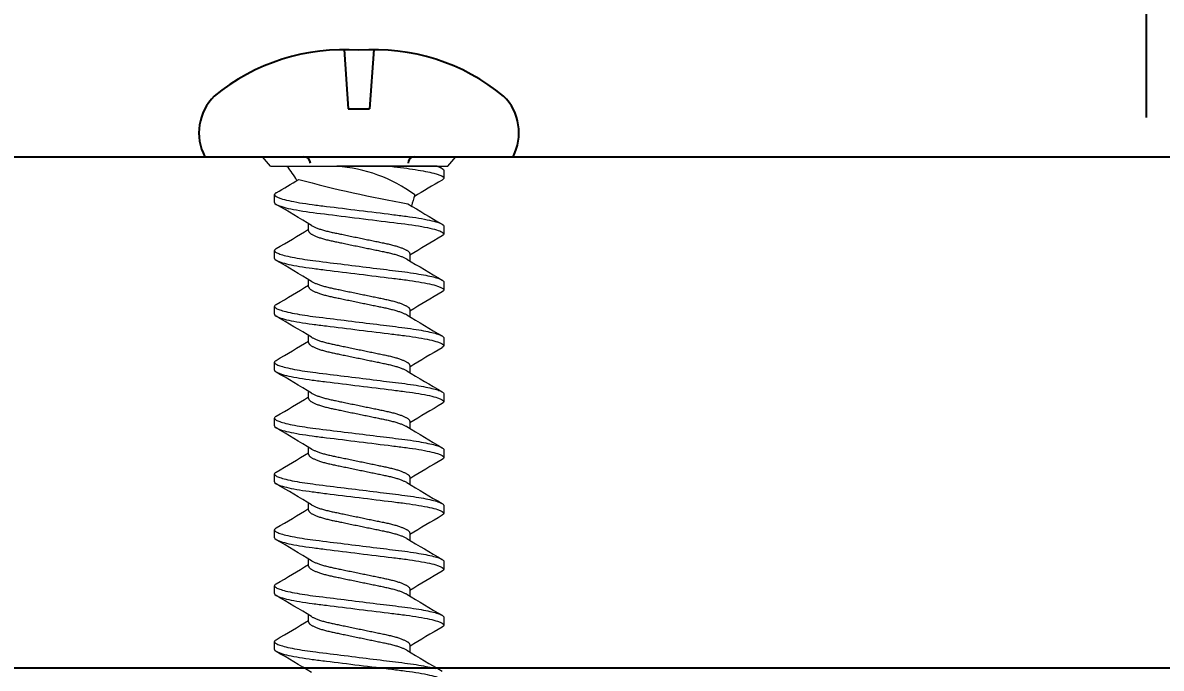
# Model space of a CAD drawing. Header units: inches. Extents: x 129892 to 140765, y 18172 to 24435.
# Drawn here: x 132117.34 to 132146.26, y 22530.99 to 22547.39 of the extents above; entities that cross this region are included whole.
import ezdxf

# ---------------------------------------------------------------- set-up
doc = ezdxf.new("R2010")
doc.units = ezdxf.units.IN
doc.header["$MEASUREMENT"] = 0
doc.header["$PDMODE"] = 66
doc.styles.add('EXCELSIOR', font='dim.shx', dxfattribs={"height": 45})
doc.dimstyles.new('EXCELSIOR', dxfattribs={"dimtxt": 50, "dimasz": 15, "dimexe": 20, "dimexo": 20, "dimgap": 10, "dimtad": 1, "dimdec": 0, "dimtxsty": 'EXCELSIOR', "dimblk": 'OBLIQUE', "dimcen": 2.5, "dimclrd": 1, "dimclre": 1, "dimclrt": 1, "dimadec": 0, "dimazin": 0, "dimtfac": 1, "dimtdec": 0, "dimtofl": 0, "dimtmove": 0, "dimatfit": 3, "dimfxl": 0, "dimlwd": 25, "dimarcsym": 0})

# ---------------------------------------------------------------- blocks, each defined once
blk = doc.blocks.new('_OBLIQUE')
at = {"color": 0, "linetype": 'ByBlock'}
blk.add_line((-0.5, -0.5), (0.5, 0.5), dxfattribs=at)
blk = doc.blocks.new('*D178')
at = {"color": 1, "lineweight": -2}
for p, q in [((132145.883, 22544.989), (132145.883, 22720.246)), ((132845.883, 22544.989), (132845.883, 22720.246))]:
    blk.add_line(p, q, dxfattribs=at)
at = {"color": 1, "lineweight": 25}
blk.add_line((132145.883, 22700.246), (132845.883, 22700.246), dxfattribs=at)
at = {"layer": 'Defpoints', "color": 0}
for p in [(132845.883, 22700.246), (132145.883, 22524.989), (132845.883, 22524.989)]:
    blk.add_point(p, dxfattribs=at)
at = {"color": 1, "lineweight": 25, "xscale": 15, "yscale": 15, "zscale": 15, "rotation": 180}
blk.add_blockref('_OBLIQUE', (132145.883, 22700.246), dxfattribs=at)
at = {"color": 1, "lineweight": 25, "xscale": 15, "yscale": 15, "zscale": 15}
blk.add_blockref('_OBLIQUE', (132845.883, 22700.246), dxfattribs=at)
at = {"color": 1, "insert": (132495.883, 22732.746), "char_height": 45, "attachment_point": 5, "style": 'EXCELSIOR'}
blk.add_mtext('700', dxfattribs=at)
blk = doc.blocks.new('A$C105D4D3B')
at = {"color": 251}
for p, q in [((3.674, 30.463), (3.775, 28.963)), ((4.422, 30.463), (4.32, 28.963)), ((3.775, 28.963), (4.32, 28.963)), ((0.134, 27.741), (2.651, 27.741)), ((2.651, 27.741), (5.457, 27.741)), ((5.457, 27.741), (7.962, 27.741))]:
    blk.add_line(p, q, dxfattribs=at)
at = {"color": 251, "linetype": 'Continuous', "lineweight": 0}
for p, q in [((1.804, 27.498), (1.6, 27.741)), ((1.804, 27.498), (6.304, 27.498)), ((6.304, 27.498), (6.508, 27.741))]:
    blk.add_line(p, q, dxfattribs=at)
at = {"color": 251, "linetype": 'Continuous', "lineweight": 15}
for p, q in [((4.86, 27.498), (3.485, 27.498)), ((6.036, 27.498), (4.86, 27.498)), ((6.036, 27.498), (6.074, 27.498)), ((6.204, 27.398), (6.204, 27.198)), ((1.903, 26.578), (1.903, 26.778)), ((2.769, 25.858), (2.769, 26.038)), ((6.204, 25.978), (6.204, 25.778)), ((1.903, 25.158), (1.903, 25.358)), ((5.338, 25.278), (5.338, 25.098)), ((2.769, 24.438), (2.769, 24.618)), ((6.204, 24.558), (6.204, 24.358)), ((1.903, 23.738), (1.903, 23.938)), ((5.338, 23.858), (5.338, 23.678)), ((2.769, 23.018), (2.769, 23.198)), ((6.204, 23.138), (6.204, 22.938)), ((1.903, 22.318), (1.903, 22.518)), ((5.338, 22.438), (5.338, 22.258)), ((2.769, 21.598), (2.769, 21.778)), ((6.204, 21.718), (6.204, 21.518)), ((1.903, 20.898), (1.903, 21.098)), ((5.338, 21.018), (5.338, 20.838)), ((2.769, 20.178), (2.769, 20.358)), ((6.204, 20.298), (6.204, 20.098)), ((1.903, 19.478), (1.903, 19.678)), ((5.338, 19.598), (5.338, 19.418)), ((2.769, 18.758), (2.769, 18.938)), ((6.204, 18.878), (6.204, 18.678)), ((1.903, 18.058), (1.903, 18.258)), ((5.338, 18.178), (5.338, 17.998)), ((2.769, 17.338), (2.769, 17.518)), ((6.204, 17.458), (6.204, 17.258)), ((1.903, 16.638), (1.903, 16.838)), ((5.338, 16.758), (5.338, 16.578)), ((2.769, 15.918), (2.769, 16.098)), ((6.204, 16.038), (6.204, 15.838)), ((1.903, 15.218), (1.903, 15.418)), ((5.338, 15.338), (5.338, 15.158))]:
    blk.add_line(p, q, dxfattribs=at)
for points in [[(1.947, 25.406), (1.934, 25.398), (1.92, 25.388), (1.911, 25.377), (1.905, 25.367), (1.903, 25.358), (1.905, 25.348), (1.91, 25.339), (1.919, 25.329), (1.931, 25.319), (1.947, 25.309), (1.966, 25.298), (1.988, 25.288), (2.012, 25.278), (2.041, 25.268), (2.072, 25.258), (2.106, 25.247), (2.149, 25.235), (2.194, 25.224), (2.244, 25.212), (2.297, 25.2), (2.353, 25.188), (2.413, 25.177), (2.475, 25.165), (2.54, 25.154), (2.604, 25.144), (2.671, 25.133), (2.738, 25.123), (2.808, 25.113), (2.879, 25.104), (2.951, 25.094), (3.038, 25.084), (3.128, 25.072), (3.221, 25.061), (3.316, 25.049), (3.404, 25.038), (3.493, 25.027), (3.584, 25.016), (3.676, 25.004), (3.77, 24.993), (3.864, 24.981), (3.959, 24.969), (4.054, 24.958), (4.144, 24.946), (4.234, 24.935), (4.324, 24.924), (4.413, 24.913), (4.501, 24.902), (4.587, 24.891), (4.668, 24.881), (4.747, 24.872), (4.825, 24.862), (4.901, 24.853), (4.975, 24.843), (5.056, 24.833), (5.134, 24.824), (5.21, 24.814), (5.285, 24.804), (5.358, 24.794), (5.43, 24.783), (5.5, 24.772), (5.567, 24.761), (5.629, 24.75), (5.689, 24.74), (5.746, 24.729), (5.8, 24.718), (5.851, 24.706), (5.899, 24.695), (5.941, 24.685), (5.98, 24.674), (6.017, 24.664), (6.05, 24.653), (6.08, 24.643), (6.109, 24.631), (6.135, 24.62), (6.156, 24.609), (6.174, 24.598), (6.187, 24.588), (6.197, 24.577), (6.202, 24.567), (6.204, 24.558), (6.204, 24.558)], [(1.947, 23.986), (1.934, 23.978), (1.92, 23.968), (1.911, 23.957), (1.905, 23.947), (1.903, 23.938), (1.905, 23.928), (1.91, 23.919), (1.919, 23.909), (1.931, 23.899), (1.947, 23.889), (1.966, 23.878), (1.988, 23.868), (2.012, 23.858), (2.041, 23.848), (2.072, 23.838), (2.106, 23.827), (2.149, 23.815), (2.194, 23.804), (2.244, 23.792), (2.297, 23.78), (2.353, 23.768), (2.413, 23.757), (2.475, 23.745), (2.54, 23.734), (2.604, 23.724), (2.671, 23.713), (2.738, 23.703), (2.808, 23.693), (2.879, 23.684), (2.951, 23.674), (3.038, 23.664), (3.128, 23.652), (3.221, 23.641), (3.316, 23.629), (3.404, 23.618), (3.493, 23.607), (3.584, 23.596), (3.676, 23.584), (3.77, 23.573), (3.864, 23.561), (3.959, 23.549), (4.054, 23.538), (4.144, 23.526), (4.234, 23.515), (4.324, 23.504), (4.413, 23.493), (4.501, 23.482), (4.587, 23.471), (4.668, 23.461), (4.747, 23.452), (4.825, 23.442), (4.901, 23.433), (4.975, 23.423), (5.056, 23.413), (5.134, 23.404), (5.21, 23.394), (5.285, 23.384), (5.358, 23.374), (5.43, 23.363), (5.5, 23.352), (5.567, 23.341), (5.629, 23.33), (5.689, 23.32), (5.746, 23.309), (5.8, 23.298), (5.851, 23.286), (5.899, 23.275), (5.941, 23.265), (5.98, 23.254), (6.017, 23.244), (6.05, 23.233), (6.08, 23.223), (6.109, 23.211), (6.135, 23.2), (6.156, 23.189), (6.174, 23.178), (6.187, 23.168), (6.197, 23.157), (6.202, 23.147), (6.204, 23.138), (6.204, 23.138)], [(1.947, 22.566), (1.934, 22.558), (1.92, 22.548), (1.911, 22.537), (1.905, 22.527), (1.903, 22.518), (1.905, 22.508), (1.91, 22.499), (1.919, 22.489), (1.931, 22.479), (1.947, 22.469), (1.966, 22.458), (1.988, 22.448), (2.012, 22.438), (2.041, 22.428), (2.072, 22.418), (2.106, 22.407), (2.149, 22.395), (2.194, 22.384), (2.244, 22.372), (2.297, 22.36), (2.353, 22.348), (2.413, 22.337), (2.475, 22.325), (2.54, 22.314), (2.604, 22.304), (2.671, 22.293), (2.738, 22.283), (2.808, 22.273), (2.879, 22.264), (2.951, 22.254), (3.038, 22.244), (3.128, 22.232), (3.221, 22.221), (3.316, 22.209), (3.404, 22.198), (3.493, 22.187), (3.584, 22.176), (3.676, 22.164), (3.77, 22.153), (3.864, 22.141), (3.959, 22.129), (4.054, 22.118), (4.144, 22.106), (4.234, 22.095), (4.324, 22.084), (4.413, 22.073), (4.501, 22.062), (4.587, 22.051), (4.668, 22.041), (4.747, 22.032), (4.825, 22.022), (4.901, 22.013), (4.975, 22.003), (5.056, 21.993), (5.134, 21.984), (5.21, 21.974), (5.285, 21.964), (5.358, 21.954), (5.43, 21.943), (5.5, 21.932), (5.567, 21.921), (5.629, 21.91), (5.689, 21.9), (5.746, 21.889), (5.8, 21.878), (5.851, 21.866), (5.899, 21.855), (5.941, 21.845), (5.98, 21.834), (6.017, 21.824), (6.05, 21.813), (6.08, 21.803), (6.109, 21.791), (6.135, 21.78), (6.156, 21.769), (6.174, 21.758), (6.187, 21.748), (6.197, 21.737), (6.202, 21.727), (6.204, 21.718), (6.204, 21.718)], [(1.947, 21.146), (1.934, 21.138), (1.92, 21.128), (1.911, 21.117), (1.905, 21.107), (1.903, 21.098), (1.905, 21.088), (1.91, 21.079), (1.919, 21.069), (1.931, 21.059), (1.947, 21.049), (1.966, 21.038), (1.988, 21.028), (2.012, 21.018), (2.041, 21.008), (2.072, 20.998), (2.106, 20.987), (2.149, 20.975), (2.194, 20.964), (2.244, 20.952), (2.297, 20.94), (2.353, 20.928), (2.413, 20.917), (2.475, 20.905), (2.54, 20.894), (2.604, 20.884), (2.671, 20.873), (2.738, 20.863), (2.808, 20.853), (2.879, 20.844), (2.951, 20.834), (3.038, 20.824), (3.128, 20.812), (3.221, 20.801), (3.316, 20.789), (3.404, 20.778), (3.493, 20.767), (3.584, 20.756), (3.676, 20.744), (3.77, 20.733), (3.864, 20.721), (3.959, 20.709), (4.054, 20.698), (4.144, 20.686), (4.234, 20.675), (4.324, 20.664), (4.413, 20.653), (4.501, 20.642), (4.587, 20.631), (4.668, 20.621), (4.747, 20.612), (4.825, 20.602), (4.901, 20.593), (4.975, 20.583), (5.056, 20.573), (5.134, 20.564), (5.21, 20.554), (5.285, 20.544), (5.358, 20.534), (5.43, 20.523), (5.5, 20.512), (5.567, 20.501), (5.629, 20.49), (5.689, 20.48), (5.746, 20.469), (5.8, 20.457), (5.851, 20.446), (5.899, 20.435), (5.941, 20.425), (5.98, 20.414), (6.017, 20.404), (6.05, 20.393), (6.08, 20.383), (6.109, 20.371), (6.135, 20.36), (6.156, 20.349), (6.174, 20.338), (6.187, 20.328), (6.197, 20.317), (6.202, 20.307), (6.204, 20.298), (6.204, 20.298)], [(1.947, 19.726), (1.934, 19.718), (1.92, 19.708), (1.911, 19.697), (1.905, 19.687), (1.903, 19.678), (1.905, 19.668), (1.91, 19.659), (1.919, 19.649), (1.931, 19.639), (1.947, 19.629), (1.966, 19.618), (1.988, 19.608), (2.012, 19.598), (2.041, 19.588), (2.072, 19.578), (2.106, 19.567), (2.149, 19.555), (2.194, 19.544), (2.244, 19.532), (2.297, 19.52), (2.353, 19.508), (2.413, 19.497), (2.475, 19.485), (2.54, 19.474), (2.604, 19.464), (2.671, 19.453), (2.738, 19.443), (2.808, 19.433), (2.879, 19.424), (2.951, 19.414), (3.038, 19.404), (3.128, 19.392), (3.221, 19.381), (3.316, 19.369), (3.404, 19.358), (3.493, 19.347), (3.584, 19.336), (3.676, 19.324), (3.77, 19.313), (3.864, 19.301), (3.959, 19.289), (4.054, 19.278), (4.144, 19.266), (4.234, 19.255), (4.324, 19.244), (4.413, 19.233), (4.501, 19.222), (4.587, 19.211), (4.668, 19.201), (4.747, 19.192), (4.825, 19.182), (4.901, 19.173), (4.975, 19.163), (5.056, 19.153), (5.134, 19.144), (5.21, 19.134), (5.285, 19.124), (5.358, 19.114), (5.43, 19.103), (5.5, 19.092), (5.567, 19.081), (5.629, 19.07), (5.689, 19.06), (5.746, 19.049), (5.8, 19.037), (5.851, 19.026), (5.899, 19.015), (5.941, 19.005), (5.98, 18.994), (6.017, 18.984), (6.05, 18.973), (6.08, 18.963), (6.109, 18.951), (6.135, 18.94), (6.156, 18.929), (6.174, 18.918), (6.187, 18.908), (6.197, 18.897), (6.202, 18.887), (6.204, 18.878), (6.204, 18.878)], [(1.947, 18.306), (1.934, 18.298), (1.92, 18.288), (1.911, 18.277), (1.905, 18.267), (1.903, 18.258), (1.905, 18.248), (1.91, 18.239), (1.919, 18.229), (1.931, 18.219), (1.947, 18.209), (1.966, 18.198), (1.988, 18.188), (2.012, 18.178), (2.041, 18.168), (2.072, 18.158), (2.106, 18.147), (2.149, 18.135), (2.194, 18.124), (2.244, 18.112), (2.297, 18.1), (2.353, 18.088), (2.413, 18.077), (2.475, 18.065), (2.54, 18.054), (2.604, 18.044), (2.671, 18.033), (2.738, 18.023), (2.808, 18.013), (2.879, 18.004), (2.951, 17.994), (3.038, 17.984), (3.128, 17.972), (3.221, 17.961), (3.316, 17.949), (3.404, 17.938), (3.493, 17.927), (3.584, 17.916), (3.676, 17.904), (3.77, 17.893), (3.864, 17.881), (3.959, 17.869), (4.054, 17.858), (4.144, 17.846), (4.234, 17.835), (4.324, 17.824), (4.413, 17.813), (4.501, 17.802), (4.587, 17.791), (4.668, 17.781), (4.747, 17.772), (4.825, 17.762), (4.901, 17.753), (4.975, 17.743), (5.056, 17.733), (5.134, 17.724), (5.21, 17.714), (5.285, 17.704), (5.358, 17.694), (5.43, 17.683), (5.5, 17.672), (5.567, 17.661), (5.629, 17.65), (5.689, 17.64), (5.746, 17.629), (5.8, 17.617), (5.851, 17.606), (5.899, 17.595), (5.941, 17.585), (5.98, 17.574), (6.017, 17.564), (6.05, 17.553), (6.08, 17.543), (6.109, 17.531), (6.135, 17.52), (6.156, 17.509), (6.174, 17.498), (6.187, 17.488), (6.197, 17.477), (6.202, 17.467), (6.204, 17.458), (6.204, 17.458)], [(1.947, 16.886), (1.934, 16.878), (1.92, 16.868), (1.911, 16.857), (1.905, 16.847), (1.903, 16.838), (1.905, 16.828), (1.91, 16.819), (1.919, 16.809), (1.931, 16.799), (1.947, 16.789), (1.966, 16.778), (1.988, 16.768), (2.012, 16.758), (2.041, 16.748), (2.072, 16.738), (2.106, 16.727), (2.149, 16.715), (2.194, 16.704), (2.244, 16.692), (2.297, 16.68), (2.353, 16.668), (2.413, 16.657), (2.475, 16.645), (2.54, 16.634), (2.604, 16.624), (2.671, 16.613), (2.738, 16.603), (2.808, 16.593), (2.879, 16.584), (2.951, 16.574), (3.038, 16.564), (3.128, 16.552), (3.221, 16.541), (3.316, 16.529), (3.404, 16.518), (3.493, 16.507), (3.584, 16.496), (3.676, 16.484), (3.77, 16.473), (3.864, 16.461), (3.959, 16.449), (4.054, 16.438), (4.144, 16.426), (4.234, 16.415), (4.324, 16.404), (4.413, 16.393), (4.501, 16.382), (4.587, 16.371), (4.668, 16.361), (4.747, 16.352), (4.825, 16.342), (4.901, 16.333), (4.975, 16.323), (5.056, 16.313), (5.134, 16.304), (5.21, 16.294), (5.285, 16.284), (5.358, 16.274), (5.43, 16.263), (5.5, 16.252), (5.567, 16.241), (5.629, 16.23), (5.689, 16.22), (5.746, 16.209), (5.8, 16.197), (5.851, 16.186), (5.899, 16.175), (5.941, 16.165), (5.98, 16.154), (6.017, 16.144), (6.05, 16.133), (6.08, 16.123), (6.109, 16.111), (6.135, 16.1), (6.156, 16.089), (6.174, 16.078), (6.187, 16.068), (6.197, 16.057), (6.202, 16.047), (6.204, 16.038), (6.204, 16.038)], [(1.947, 15.466), (1.934, 15.458), (1.92, 15.448), (1.911, 15.437), (1.905, 15.427), (1.903, 15.418), (1.905, 15.408), (1.91, 15.399), (1.919, 15.389), (1.931, 15.379), (1.947, 15.369), (1.966, 15.358), (1.988, 15.348), (2.012, 15.338), (2.041, 15.328), (2.072, 15.318), (2.106, 15.307), (2.149, 15.295), (2.194, 15.284), (2.244, 15.272), (2.297, 15.26), (2.353, 15.248), (2.413, 15.237), (2.475, 15.225), (2.54, 15.214), (2.604, 15.204), (2.671, 15.193), (2.738, 15.183), (2.808, 15.173), (2.879, 15.164), (2.951, 15.154), (3.038, 15.144), (3.128, 15.132), (3.221, 15.121), (3.316, 15.109), (3.404, 15.098), (3.493, 15.087), (3.584, 15.076), (3.676, 15.064), (3.77, 15.053), (3.864, 15.041), (3.959, 15.029), (4.054, 15.018), (4.144, 15.006), (4.234, 14.995), (4.324, 14.984), (4.413, 14.973), (4.501, 14.962), (4.587, 14.951), (4.668, 14.941), (4.747, 14.932), (4.825, 14.922), (4.901, 14.913), (4.975, 14.903), (5.056, 14.893), (5.134, 14.884), (5.21, 14.874), (5.285, 14.864), (5.358, 14.854), (5.43, 14.843), (5.5, 14.832), (5.567, 14.821), (5.629, 14.81), (5.689, 14.8), (5.746, 14.789), (5.8, 14.777), (5.851, 14.766), (5.899, 14.755), (5.941, 14.745), (5.98, 14.734)]]:
    blk.add_lwpolyline(points, dxfattribs=at)
at = {"color": 251}
for centre, radius, start, end in [((3.669, 25.275), 5.188, 85.8111, 129.4537), ((4.427, 25.275), 5.188, 50.5463, 94.1889), ((1.298, 28.349), 1.314, 134.8223, 207.5951), ((6.797, 28.349), 1.314, 332.4049, 45.1777), ((2.651, 27.578), 0.163, 0, 90), ((5.457, 27.578), 0.163, 90, 180)]:
    blk.add_arc(centre, radius, start, end, dxfattribs=at)
at = {"color": 251, "linetype": 'Continuous', "lineweight": 15}
for centre, radius, start, end in [((0.529, 26.028), 2.24, 29.7458, 41), ((3.245, 23.786), 3.719, 53.3706, 86.3086), ((64.508, 126.483), 114.946, 239.44504, 239.49554), ((-40.327, 98.683), 83.369, 300.46834, 300.92641), ((10.793, 57.602), 31.54, 254.7932, 259.955), ((44.897, -38.735), 76.428, 120.45286, 121.07282), ((7.579, 26.028), 2.24, 160.6363, 168.1346), ((-30.249, -28.338), 63.616, 58.65534, 59.59579), ((39.79, 83.301), 66.418, 238.70673, 239.58031), ((-33.076, 85.03), 69.149, 300.4299, 301.22378), ((41.182, -33.892), 69.146, 120.42988, 121.2238), ((-30.887, -30.825), 64.858, 58.66434, 59.58679), ((38.358, 79.476), 63.619, 238.65536, 239.59576), ((-33.076, 83.61), 69.149, 300.4299, 301.22378), ((41.603, -36.018), 69.967, 120.43448, 121.21919), ((38.358, 78.056), 63.619, 238.65536, 239.59576), ((-30.887, -32.245), 64.858, 58.66434, 59.58679), ((-33.076, 82.19), 69.149, 300.4299, 301.22378), ((41.603, -37.438), 69.967, 120.43448, 121.21919), ((38.358, 76.636), 63.619, 238.65536, 239.59576), ((-30.887, -33.665), 64.858, 58.66434, 59.58679), ((-33.076, 80.77), 69.149, 300.4299, 301.22378), ((41.603, -38.858), 69.967, 120.43448, 121.21919), ((-30.887, -35.085), 64.858, 58.66434, 59.58679), ((38.358, 75.216), 63.619, 238.65536, 239.59576), ((-33.076, 79.35), 69.149, 300.4299, 301.22378), ((41.603, -40.278), 69.967, 120.43448, 121.21919), ((-30.887, -36.505), 64.858, 58.66434, 59.58679), ((38.358, 73.796), 63.619, 238.65536, 239.59576), ((-33.076, 77.93), 69.149, 300.4299, 301.22378), ((41.603, -41.698), 69.967, 120.43448, 121.21919), ((-30.887, -37.925), 64.858, 58.66434, 59.58679), ((38.358, 72.376), 63.619, 238.65536, 239.59576), ((-33.076, 76.51), 69.149, 300.4299, 301.22378), ((41.603, -43.118), 69.967, 120.43448, 121.21919), ((-30.887, -39.345), 64.858, 58.66434, 59.58679), ((38.358, 70.956), 63.619, 238.65536, 239.59576), ((-33.076, 75.09), 69.149, 300.4299, 301.22378), ((41.603, -44.538), 69.967, 120.43448, 121.21919), ((-30.887, -40.765), 64.858, 58.66434, 59.58679), ((38.358, 69.536), 63.619, 238.65536, 239.59576)]:
    blk.add_arc(centre, radius, start, end, dxfattribs=at)
for points, knots in [([(4.86, 27.498), (5.089, 27.469), (5.293, 27.445), (5.666, 27.386), (5.829, 27.354), (6.07, 27.291), (6.149, 27.259), (6.218, 27.203), (6.211, 27.178), (6.161, 27.149)], [0, 0, 0, 0, 0.25, 0.25, 0.5, 0.5, 0.75, 0.75, 1, 1, 1, 1]), ([(1.947, 26.826), (1.942, 26.824), (1.932, 26.817), (1.92, 26.808), (1.91, 26.797), (1.905, 26.787), (1.904, 26.781), (1.903, 26.778)], [0, 0, 0, 0, 0.162479, 0.37481, 0.585282, 0.79373, 1, 1, 1, 1]), ([(1.903, 26.778), (1.903, 26.749), (1.956, 26.715), (2.174, 26.645), (2.339, 26.608), (2.641, 26.557), (2.75, 26.541), (2.977, 26.511), (3.095, 26.496), (3.479, 26.449), (3.766, 26.413), (4.342, 26.342), (4.629, 26.306), (5.012, 26.259), (5.13, 26.245), (5.358, 26.214), (5.467, 26.198), (5.768, 26.147), (5.934, 26.111), (6.152, 26.04), (6.204, 26.006), (6.204, 25.978)], [0, 0, 0, 0, 0.125, 0.125, 0.25, 0.25, 0.3125, 0.3125, 0.375, 0.375, 0.5, 0.5, 0.625, 0.625, 0.6875, 0.6875, 0.75, 0.75, 0.875, 0.875, 1, 1, 1, 1]), ([(1.903, 26.578), (1.903, 26.547), (1.963, 26.511), (2.211, 26.435), (2.398, 26.396), (2.844, 26.326), (3.093, 26.297), (3.661, 26.226), (3.975, 26.187), (4.584, 26.112), (4.876, 26.076), (5.373, 26.014), (5.606, 25.978), (5.968, 25.902), (6.096, 25.863), (6.22, 25.793), (6.221, 25.764), (6.161, 25.729)], [0, 0, 0, 0, 0.125, 0.125, 0.25, 0.25, 0.375, 0.375, 0.5, 0.5, 0.625, 0.625, 0.75, 0.75, 0.875, 0.875, 1, 1, 1, 1]), ([(2.769, 25.858), (2.77, 25.853), (2.771, 25.845), (2.776, 25.832), (2.785, 25.819), (2.799, 25.805), (2.816, 25.791), (2.837, 25.777), (2.861, 25.762), (2.891, 25.747), (2.924, 25.731), (2.962, 25.716), (3.004, 25.7), (3.049, 25.684), (3.098, 25.669), (3.148, 25.654), (3.201, 25.64), (3.254, 25.626), (3.31, 25.613), (3.367, 25.6), (3.425, 25.588), (3.486, 25.576), (3.549, 25.563), (3.614, 25.549), (3.683, 25.535), (3.755, 25.52), (3.828, 25.504), (3.903, 25.489), (3.978, 25.473), (4.053, 25.458), (4.126, 25.443), (4.198, 25.428), (4.269, 25.413), (4.339, 25.398), (4.408, 25.384), (4.475, 25.37), (4.541, 25.356), (4.605, 25.343), (4.668, 25.33), (4.73, 25.317), (4.79, 25.304), (4.848, 25.29), (4.904, 25.276), (4.958, 25.261), (5.008, 25.247), (5.054, 25.232), (5.098, 25.217), (5.138, 25.202), (5.175, 25.187), (5.209, 25.172), (5.238, 25.157), (5.257, 25.147), (5.264, 25.142), (5.265, 25.142)], [0, 0, 0, 0, 0.018809, 0.037876, 0.057178, 0.076688, 0.096379, 0.116219, 0.136178, 0.156223, 0.177278, 0.198351, 0.219402, 0.240393, 0.261284, 0.282037, 0.301688, 0.321151, 0.340399, 0.359407, 0.378167, 0.39704, 0.416165, 0.435519, 0.45601, 0.47669, 0.497523, 0.518473, 0.539501, 0.560569, 0.58068, 0.600757, 0.620765, 0.640672, 0.660445, 0.680053, 0.699467, 0.718661, 0.738503, 0.758141, 0.77801, 0.798146, 0.81852, 0.839101, 0.858909, 0.878842, 0.89887, 0.918958, 0.939072, 0.959178, 0.979242, 0.999229, 1, 1, 1, 1]), ([(2.843, 25.993), (2.849, 25.989), (2.863, 25.981), (2.891, 25.967), (2.924, 25.951), (2.962, 25.936), (3.004, 25.92), (3.049, 25.904), (3.098, 25.889), (3.148, 25.874), (3.201, 25.86), (3.254, 25.846), (3.31, 25.833), (3.367, 25.82), (3.425, 25.808), (3.486, 25.796), (3.549, 25.783), (3.614, 25.769), (3.683, 25.755), (3.755, 25.74), (3.828, 25.724), (3.903, 25.709), (3.978, 25.693), (4.053, 25.678), (4.126, 25.663), (4.198, 25.648), (4.269, 25.633), (4.339, 25.618), (4.408, 25.604), (4.475, 25.59), (4.541, 25.576), (4.605, 25.563), (4.668, 25.55), (4.73, 25.537), (4.79, 25.524), (4.848, 25.51), (4.904, 25.496), (4.958, 25.481), (5.008, 25.467), (5.054, 25.452), (5.098, 25.437), (5.138, 25.422), (5.175, 25.407), (5.209, 25.392), (5.238, 25.377), (5.265, 25.363), (5.288, 25.348), (5.306, 25.333), (5.321, 25.318), (5.331, 25.304), (5.337, 25.291), (5.338, 25.282), (5.338, 25.278)], [0, 0, 0, 0, 0.015027, 0.035073, 0.056128, 0.077201, 0.098252, 0.119243, 0.140134, 0.160888, 0.180539, 0.200002, 0.21925, 0.238259, 0.257019, 0.275892, 0.295017, 0.314372, 0.334863, 0.355543, 0.376377, 0.397327, 0.418355, 0.439423, 0.459535, 0.479612, 0.49962, 0.519527, 0.5393, 0.558909, 0.578323, 0.597517, 0.61736, 0.636998, 0.656867, 0.677003, 0.697377, 0.717959, 0.737767, 0.757701, 0.777729, 0.797817, 0.817931, 0.838038, 0.858101, 0.878089, 0.89891, 0.919574, 0.940047, 0.960295, 0.980289, 1, 1, 1, 1]), ([(1.903, 25.158), (1.903, 25.129), (1.956, 25.095), (2.174, 25.025), (2.339, 24.988), (2.641, 24.937), (2.75, 24.921), (2.977, 24.891), (3.095, 24.876), (3.479, 24.829), (3.766, 24.793), (4.342, 24.722), (4.629, 24.686), (5.012, 24.639), (5.13, 24.625), (5.358, 24.594), (5.467, 24.578), (5.768, 24.527), (5.934, 24.491), (6.152, 24.42), (6.204, 24.386), (6.204, 24.358)], [0, 0, 0, 0, 0.125, 0.125, 0.25, 0.25, 0.3125, 0.3125, 0.375, 0.375, 0.5, 0.5, 0.625, 0.625, 0.6875, 0.6875, 0.75, 0.75, 0.875, 0.875, 1, 1, 1, 1]), ([(2.769, 24.438), (2.77, 24.433), (2.771, 24.425), (2.776, 24.412), (2.785, 24.399), (2.799, 24.385), (2.816, 24.371), (2.837, 24.357), (2.861, 24.342), (2.891, 24.327), (2.924, 24.311), (2.962, 24.296), (3.004, 24.28), (3.049, 24.264), (3.098, 24.249), (3.148, 24.234), (3.201, 24.22), (3.254, 24.206), (3.31, 24.193), (3.367, 24.18), (3.425, 24.168), (3.486, 24.156), (3.549, 24.143), (3.614, 24.129), (3.683, 24.115), (3.755, 24.1), (3.828, 24.084), (3.903, 24.069), (3.978, 24.053), (4.053, 24.038), (4.126, 24.023), (4.198, 24.008), (4.269, 23.993), (4.339, 23.978), (4.408, 23.964), (4.475, 23.95), (4.541, 23.936), (4.605, 23.923), (4.668, 23.91), (4.73, 23.897), (4.79, 23.884), (4.848, 23.87), (4.904, 23.856), (4.958, 23.841), (5.008, 23.827), (5.054, 23.812), (5.098, 23.797), (5.138, 23.782), (5.175, 23.767), (5.209, 23.752), (5.238, 23.737), (5.257, 23.727), (5.264, 23.722), (5.265, 23.722)], [0, 0, 0, 0, 0.018809, 0.037876, 0.057178, 0.076688, 0.096379, 0.116219, 0.136178, 0.156223, 0.177278, 0.198351, 0.219402, 0.240393, 0.261284, 0.282037, 0.301688, 0.321151, 0.340399, 0.359407, 0.378167, 0.39704, 0.416165, 0.435519, 0.45601, 0.47669, 0.497523, 0.518473, 0.539501, 0.560569, 0.58068, 0.600757, 0.620765, 0.640672, 0.660445, 0.680053, 0.699467, 0.718661, 0.738503, 0.758141, 0.77801, 0.798146, 0.81852, 0.839101, 0.858909, 0.878842, 0.89887, 0.918958, 0.939072, 0.959178, 0.979242, 0.999229, 1, 1, 1, 1]), ([(2.843, 24.573), (2.849, 24.569), (2.863, 24.561), (2.891, 24.547), (2.924, 24.531), (2.962, 24.516), (3.004, 24.5), (3.049, 24.484), (3.098, 24.469), (3.148, 24.454), (3.201, 24.44), (3.254, 24.426), (3.31, 24.413), (3.367, 24.4), (3.425, 24.388), (3.486, 24.376), (3.549, 24.363), (3.614, 24.349), (3.683, 24.335), (3.755, 24.32), (3.828, 24.304), (3.903, 24.289), (3.978, 24.273), (4.053, 24.258), (4.126, 24.243), (4.198, 24.228), (4.269, 24.213), (4.339, 24.198), (4.408, 24.184), (4.475, 24.17), (4.541, 24.156), (4.605, 24.143), (4.668, 24.13), (4.73, 24.117), (4.79, 24.104), (4.848, 24.09), (4.904, 24.076), (4.958, 24.061), (5.008, 24.047), (5.054, 24.032), (5.098, 24.017), (5.138, 24.002), (5.175, 23.987), (5.209, 23.972), (5.238, 23.957), (5.265, 23.943), (5.288, 23.928), (5.306, 23.913), (5.321, 23.898), (5.331, 23.884), (5.337, 23.871), (5.338, 23.862), (5.338, 23.858)], [0, 0, 0, 0, 0.015022, 0.035067, 0.056123, 0.077196, 0.098247, 0.119238, 0.140129, 0.160884, 0.180534, 0.199997, 0.219246, 0.238254, 0.257015, 0.275888, 0.295014, 0.314368, 0.334859, 0.35554, 0.376373, 0.397323, 0.418352, 0.43942, 0.459532, 0.479609, 0.499618, 0.519525, 0.539298, 0.558906, 0.578321, 0.597515, 0.617358, 0.636996, 0.656865, 0.677001, 0.697376, 0.717957, 0.737765, 0.757699, 0.777727, 0.797816, 0.81793, 0.838037, 0.858101, 0.878088, 0.898909, 0.919573, 0.940046, 0.960295, 0.980289, 1, 1, 1, 1]), ([(1.903, 23.738), (1.903, 23.709), (1.956, 23.675), (2.174, 23.605), (2.339, 23.568), (2.641, 23.517), (2.75, 23.501), (2.977, 23.471), (3.095, 23.456), (3.479, 23.409), (3.766, 23.373), (4.342, 23.302), (4.629, 23.266), (5.012, 23.219), (5.13, 23.205), (5.358, 23.174), (5.467, 23.158), (5.768, 23.107), (5.934, 23.071), (6.152, 23), (6.204, 22.966), (6.204, 22.938)], [0, 0, 0, 0, 0.125, 0.125, 0.25, 0.25, 0.3125, 0.3125, 0.375, 0.375, 0.5, 0.5, 0.625, 0.625, 0.6875, 0.6875, 0.75, 0.75, 0.875, 0.875, 1, 1, 1, 1]), ([(2.843, 23.153), (2.849, 23.149), (2.863, 23.141), (2.891, 23.127), (2.924, 23.111), (2.962, 23.096), (3.004, 23.08), (3.049, 23.064), (3.098, 23.049), (3.148, 23.034), (3.201, 23.02), (3.254, 23.006), (3.31, 22.993), (3.367, 22.98), (3.425, 22.968), (3.486, 22.956), (3.549, 22.943), (3.614, 22.929), (3.683, 22.915), (3.755, 22.9), (3.828, 22.884), (3.903, 22.869), (3.978, 22.853), (4.053, 22.838), (4.126, 22.823), (4.198, 22.808), (4.269, 22.793), (4.339, 22.778), (4.408, 22.764), (4.475, 22.75), (4.541, 22.736), (4.605, 22.723), (4.668, 22.71), (4.73, 22.697), (4.79, 22.684), (4.848, 22.67), (4.904, 22.656), (4.958, 22.641), (5.008, 22.627), (5.054, 22.612), (5.098, 22.597), (5.138, 22.582), (5.175, 22.567), (5.209, 22.552), (5.238, 22.537), (5.265, 22.523), (5.288, 22.508), (5.306, 22.493), (5.321, 22.478), (5.331, 22.464), (5.337, 22.451), (5.338, 22.442), (5.338, 22.438)], [0, 0, 0, 0, 0.015022, 0.035067, 0.056123, 0.077196, 0.098247, 0.119238, 0.140129, 0.160884, 0.180534, 0.199997, 0.219246, 0.238254, 0.257015, 0.275888, 0.295014, 0.314368, 0.334859, 0.35554, 0.376373, 0.397323, 0.418352, 0.43942, 0.459532, 0.479609, 0.499618, 0.519525, 0.539298, 0.558906, 0.578321, 0.597515, 0.617358, 0.636996, 0.656865, 0.677001, 0.697376, 0.717957, 0.737765, 0.757699, 0.777727, 0.797816, 0.81793, 0.838037, 0.858101, 0.878088, 0.898909, 0.919573, 0.940046, 0.960295, 0.980289, 1, 1, 1, 1]), ([(2.769, 23.018), (2.77, 23.013), (2.771, 23.005), (2.776, 22.992), (2.785, 22.979), (2.799, 22.965), (2.816, 22.951), (2.837, 22.937), (2.861, 22.922), (2.891, 22.907), (2.924, 22.891), (2.962, 22.876), (3.004, 22.86), (3.049, 22.844), (3.098, 22.829), (3.148, 22.814), (3.201, 22.8), (3.254, 22.786), (3.31, 22.773), (3.367, 22.76), (3.425, 22.748), (3.486, 22.736), (3.549, 22.723), (3.614, 22.709), (3.683, 22.695), (3.755, 22.68), (3.828, 22.664), (3.903, 22.649), (3.978, 22.633), (4.053, 22.618), (4.126, 22.603), (4.198, 22.588), (4.269, 22.573), (4.339, 22.558), (4.408, 22.544), (4.475, 22.53), (4.541, 22.516), (4.605, 22.503), (4.668, 22.49), (4.73, 22.477), (4.79, 22.464), (4.848, 22.45), (4.904, 22.436), (4.958, 22.421), (5.008, 22.407), (5.054, 22.392), (5.098, 22.377), (5.138, 22.362), (5.175, 22.347), (5.209, 22.332), (5.238, 22.317), (5.257, 22.307), (5.264, 22.302), (5.265, 22.302)], [0, 0, 0, 0, 0.018809, 0.037876, 0.057178, 0.076688, 0.096379, 0.116219, 0.136178, 0.156223, 0.177278, 0.198351, 0.219402, 0.240393, 0.261284, 0.282037, 0.301688, 0.321151, 0.340399, 0.359407, 0.378167, 0.39704, 0.416165, 0.435519, 0.45601, 0.47669, 0.497523, 0.518473, 0.539501, 0.560569, 0.58068, 0.600757, 0.620765, 0.640672, 0.660445, 0.680053, 0.699467, 0.718661, 0.738503, 0.758141, 0.77801, 0.798146, 0.81852, 0.839101, 0.858909, 0.878842, 0.89887, 0.918958, 0.939072, 0.959178, 0.979242, 0.999229, 1, 1, 1, 1]), ([(1.903, 22.318), (1.903, 22.289), (1.956, 22.255), (2.174, 22.185), (2.339, 22.148), (2.641, 22.097), (2.75, 22.081), (2.977, 22.051), (3.095, 22.036), (3.479, 21.989), (3.766, 21.953), (4.342, 21.882), (4.629, 21.846), (5.012, 21.799), (5.13, 21.785), (5.358, 21.754), (5.467, 21.738), (5.768, 21.687), (5.934, 21.651), (6.152, 21.58), (6.204, 21.546), (6.204, 21.518)], [0, 0, 0, 0, 0.125, 0.125, 0.25, 0.25, 0.3125, 0.3125, 0.375, 0.375, 0.5, 0.5, 0.625, 0.625, 0.6875, 0.6875, 0.75, 0.75, 0.875, 0.875, 1, 1, 1, 1]), ([(2.843, 21.733), (2.849, 21.729), (2.863, 21.721), (2.891, 21.707), (2.924, 21.691), (2.962, 21.676), (3.004, 21.66), (3.049, 21.644), (3.098, 21.629), (3.148, 21.614), (3.201, 21.6), (3.254, 21.586), (3.31, 21.573), (3.367, 21.56), (3.425, 21.548), (3.486, 21.536), (3.549, 21.523), (3.614, 21.509), (3.683, 21.495), (3.755, 21.48), (3.828, 21.464), (3.903, 21.449), (3.978, 21.433), (4.053, 21.418), (4.126, 21.403), (4.198, 21.388), (4.269, 21.373), (4.339, 21.358), (4.408, 21.344), (4.475, 21.33), (4.541, 21.316), (4.605, 21.303), (4.668, 21.29), (4.73, 21.277), (4.79, 21.264), (4.848, 21.25), (4.904, 21.236), (4.958, 21.221), (5.008, 21.207), (5.054, 21.192), (5.098, 21.177), (5.138, 21.162), (5.175, 21.147), (5.209, 21.132), (5.238, 21.117), (5.265, 21.103), (5.288, 21.088), (5.306, 21.073), (5.321, 21.058), (5.331, 21.044), (5.337, 21.031), (5.338, 21.022), (5.338, 21.018)], [0, 0, 0, 0, 0.015022, 0.035067, 0.056123, 0.077196, 0.098247, 0.119238, 0.140129, 0.160884, 0.180534, 0.199997, 0.219246, 0.238254, 0.257015, 0.275888, 0.295014, 0.314368, 0.334859, 0.35554, 0.376373, 0.397323, 0.418352, 0.43942, 0.459532, 0.479609, 0.499618, 0.519525, 0.539298, 0.558906, 0.578321, 0.597515, 0.617358, 0.636996, 0.656865, 0.677001, 0.697376, 0.717957, 0.737765, 0.757699, 0.777727, 0.797816, 0.81793, 0.838037, 0.858101, 0.878088, 0.898909, 0.919573, 0.940046, 0.960295, 0.980289, 1, 1, 1, 1]), ([(2.769, 21.598), (2.77, 21.593), (2.771, 21.585), (2.776, 21.572), (2.785, 21.559), (2.799, 21.545), (2.816, 21.531), (2.837, 21.517), (2.861, 21.502), (2.891, 21.487), (2.924, 21.471), (2.962, 21.456), (3.004, 21.44), (3.049, 21.424), (3.098, 21.409), (3.148, 21.394), (3.201, 21.38), (3.254, 21.366), (3.31, 21.353), (3.367, 21.34), (3.425, 21.328), (3.486, 21.316), (3.549, 21.303), (3.614, 21.289), (3.683, 21.275), (3.755, 21.26), (3.828, 21.244), (3.903, 21.229), (3.978, 21.213), (4.053, 21.198), (4.126, 21.183), (4.198, 21.168), (4.269, 21.153), (4.339, 21.138), (4.408, 21.124), (4.475, 21.11), (4.541, 21.096), (4.605, 21.083), (4.668, 21.07), (4.73, 21.057), (4.79, 21.044), (4.848, 21.03), (4.904, 21.016), (4.958, 21.001), (5.008, 20.987), (5.054, 20.972), (5.098, 20.957), (5.138, 20.942), (5.175, 20.927), (5.209, 20.912), (5.238, 20.897), (5.257, 20.887), (5.264, 20.882), (5.265, 20.882)], [0, 0, 0, 0, 0.018809, 0.037876, 0.057178, 0.076688, 0.096379, 0.116219, 0.136178, 0.156223, 0.177278, 0.198351, 0.219402, 0.240393, 0.261284, 0.282037, 0.301688, 0.321151, 0.340399, 0.359407, 0.378167, 0.39704, 0.416165, 0.435519, 0.45601, 0.47669, 0.497523, 0.518473, 0.539501, 0.560569, 0.58068, 0.600757, 0.620765, 0.640672, 0.660445, 0.680053, 0.699467, 0.718661, 0.738503, 0.758141, 0.77801, 0.798146, 0.81852, 0.839101, 0.858909, 0.878842, 0.89887, 0.918958, 0.939072, 0.959178, 0.979242, 0.999229, 1, 1, 1, 1]), ([(1.903, 20.898), (1.903, 20.869), (1.956, 20.835), (2.174, 20.765), (2.339, 20.728), (2.641, 20.677), (2.75, 20.661), (2.977, 20.631), (3.095, 20.616), (3.479, 20.569), (3.766, 20.533), (4.342, 20.462), (4.629, 20.426), (5.012, 20.379), (5.13, 20.365), (5.358, 20.334), (5.467, 20.318), (5.768, 20.267), (5.934, 20.231), (6.152, 20.16), (6.204, 20.126), (6.204, 20.098)], [0, 0, 0, 0, 0.125, 0.125, 0.25, 0.25, 0.3125, 0.3125, 0.375, 0.375, 0.5, 0.5, 0.625, 0.625, 0.6875, 0.6875, 0.75, 0.75, 0.875, 0.875, 1, 1, 1, 1]), ([(2.843, 20.313), (2.849, 20.309), (2.863, 20.301), (2.891, 20.287), (2.924, 20.271), (2.962, 20.256), (3.004, 20.24), (3.049, 20.224), (3.098, 20.209), (3.148, 20.194), (3.201, 20.18), (3.254, 20.166), (3.31, 20.153), (3.367, 20.14), (3.425, 20.128), (3.486, 20.116), (3.549, 20.103), (3.614, 20.089), (3.683, 20.075), (3.755, 20.06), (3.828, 20.044), (3.903, 20.029), (3.978, 20.013), (4.053, 19.998), (4.126, 19.983), (4.198, 19.968), (4.269, 19.953), (4.339, 19.938), (4.408, 19.924), (4.475, 19.91), (4.541, 19.896), (4.605, 19.883), (4.668, 19.87), (4.73, 19.857), (4.79, 19.844), (4.848, 19.83), (4.904, 19.816), (4.958, 19.801), (5.008, 19.787), (5.054, 19.772), (5.098, 19.757), (5.138, 19.742), (5.175, 19.727), (5.209, 19.712), (5.238, 19.697), (5.265, 19.683), (5.288, 19.668), (5.306, 19.653), (5.321, 19.638), (5.331, 19.624), (5.337, 19.611), (5.338, 19.602), (5.338, 19.598)], [0, 0, 0, 0, 0.015022, 0.035067, 0.056123, 0.077196, 0.098247, 0.119238, 0.140129, 0.160884, 0.180534, 0.199997, 0.219246, 0.238254, 0.257015, 0.275888, 0.295014, 0.314368, 0.334859, 0.35554, 0.376373, 0.397323, 0.418352, 0.43942, 0.459532, 0.479609, 0.499618, 0.519525, 0.539298, 0.558906, 0.578321, 0.597515, 0.617358, 0.636996, 0.656865, 0.677001, 0.697376, 0.717957, 0.737765, 0.757699, 0.777727, 0.797816, 0.81793, 0.838037, 0.858101, 0.878088, 0.898909, 0.919573, 0.940046, 0.960295, 0.980289, 1, 1, 1, 1]), ([(2.769, 20.178), (2.77, 20.173), (2.771, 20.165), (2.776, 20.152), (2.785, 20.139), (2.799, 20.125), (2.816, 20.111), (2.837, 20.097), (2.861, 20.082), (2.891, 20.067), (2.924, 20.051), (2.962, 20.036), (3.004, 20.02), (3.049, 20.004), (3.098, 19.989), (3.148, 19.974), (3.201, 19.96), (3.254, 19.946), (3.31, 19.933), (3.367, 19.92), (3.425, 19.908), (3.486, 19.896), (3.549, 19.883), (3.614, 19.869), (3.683, 19.855), (3.755, 19.84), (3.828, 19.824), (3.903, 19.809), (3.978, 19.793), (4.053, 19.778), (4.126, 19.763), (4.198, 19.748), (4.269, 19.733), (4.339, 19.718), (4.408, 19.704), (4.475, 19.69), (4.541, 19.676), (4.605, 19.663), (4.668, 19.65), (4.73, 19.637), (4.79, 19.624), (4.848, 19.61), (4.904, 19.596), (4.958, 19.581), (5.008, 19.567), (5.054, 19.552), (5.098, 19.537), (5.138, 19.522), (5.175, 19.507), (5.209, 19.492), (5.238, 19.477), (5.257, 19.467), (5.264, 19.462), (5.265, 19.462)], [0, 0, 0, 0, 0.018809, 0.037876, 0.057178, 0.076688, 0.096379, 0.116219, 0.136178, 0.156223, 0.177278, 0.198351, 0.219402, 0.240393, 0.261284, 0.282037, 0.301688, 0.321151, 0.340399, 0.359407, 0.378167, 0.39704, 0.416165, 0.435519, 0.45601, 0.47669, 0.497523, 0.518473, 0.539501, 0.560569, 0.58068, 0.600757, 0.620765, 0.640672, 0.660445, 0.680053, 0.699467, 0.718661, 0.738503, 0.758141, 0.77801, 0.798146, 0.81852, 0.839101, 0.858909, 0.878842, 0.89887, 0.918958, 0.939072, 0.959178, 0.979242, 0.999229, 1, 1, 1, 1]), ([(1.903, 19.478), (1.903, 19.449), (1.956, 19.415), (2.174, 19.345), (2.339, 19.308), (2.641, 19.257), (2.75, 19.241), (2.977, 19.211), (3.095, 19.196), (3.479, 19.149), (3.766, 19.113), (4.342, 19.042), (4.629, 19.006), (5.012, 18.959), (5.13, 18.945), (5.358, 18.914), (5.467, 18.898), (5.768, 18.847), (5.934, 18.811), (6.152, 18.74), (6.204, 18.706), (6.204, 18.678)], [0, 0, 0, 0, 0.125, 0.125, 0.25, 0.25, 0.3125, 0.3125, 0.375, 0.375, 0.5, 0.5, 0.625, 0.625, 0.6875, 0.6875, 0.75, 0.75, 0.875, 0.875, 1, 1, 1, 1]), ([(2.843, 18.893), (2.849, 18.889), (2.863, 18.881), (2.891, 18.867), (2.924, 18.851), (2.962, 18.836), (3.004, 18.82), (3.049, 18.804), (3.098, 18.789), (3.148, 18.774), (3.201, 18.76), (3.254, 18.746), (3.31, 18.733), (3.367, 18.72), (3.425, 18.708), (3.486, 18.696), (3.549, 18.683), (3.614, 18.669), (3.683, 18.655), (3.755, 18.64), (3.828, 18.624), (3.903, 18.609), (3.978, 18.593), (4.053, 18.578), (4.126, 18.563), (4.198, 18.548), (4.269, 18.533), (4.339, 18.518), (4.408, 18.504), (4.475, 18.49), (4.541, 18.476), (4.605, 18.463), (4.668, 18.45), (4.73, 18.437), (4.79, 18.424), (4.848, 18.41), (4.904, 18.396), (4.958, 18.381), (5.008, 18.367), (5.054, 18.352), (5.098, 18.337), (5.138, 18.322), (5.175, 18.307), (5.209, 18.292), (5.238, 18.277), (5.265, 18.263), (5.288, 18.248), (5.306, 18.233), (5.321, 18.218), (5.331, 18.204), (5.337, 18.191), (5.338, 18.182), (5.338, 18.178)], [0, 0, 0, 0, 0.015022, 0.035067, 0.056123, 0.077196, 0.098247, 0.119238, 0.140129, 0.160884, 0.180534, 0.199997, 0.219246, 0.238254, 0.257015, 0.275888, 0.295014, 0.314368, 0.334859, 0.35554, 0.376373, 0.397323, 0.418352, 0.43942, 0.459532, 0.479609, 0.499618, 0.519525, 0.539298, 0.558906, 0.578321, 0.597515, 0.617358, 0.636996, 0.656865, 0.677001, 0.697376, 0.717957, 0.737765, 0.757699, 0.777727, 0.797816, 0.81793, 0.838037, 0.858101, 0.878088, 0.898909, 0.919573, 0.940046, 0.960295, 0.980289, 1, 1, 1, 1]), ([(2.769, 18.758), (2.77, 18.753), (2.771, 18.745), (2.776, 18.732), (2.785, 18.719), (2.799, 18.705), (2.816, 18.691), (2.837, 18.677), (2.861, 18.662), (2.891, 18.647), (2.924, 18.631), (2.962, 18.616), (3.004, 18.6), (3.049, 18.584), (3.098, 18.569), (3.148, 18.554), (3.201, 18.54), (3.254, 18.526), (3.31, 18.513), (3.367, 18.5), (3.425, 18.488), (3.486, 18.476), (3.549, 18.463), (3.614, 18.449), (3.683, 18.435), (3.755, 18.42), (3.828, 18.404), (3.903, 18.389), (3.978, 18.373), (4.053, 18.358), (4.126, 18.343), (4.198, 18.328), (4.269, 18.313), (4.339, 18.298), (4.408, 18.284), (4.475, 18.27), (4.541, 18.256), (4.605, 18.243), (4.668, 18.23), (4.73, 18.217), (4.79, 18.204), (4.848, 18.19), (4.904, 18.176), (4.958, 18.161), (5.008, 18.147), (5.054, 18.132), (5.098, 18.117), (5.138, 18.102), (5.175, 18.087), (5.209, 18.072), (5.238, 18.057), (5.257, 18.047), (5.264, 18.042), (5.265, 18.042)], [0, 0, 0, 0, 0.018809, 0.037876, 0.057178, 0.076688, 0.096379, 0.116219, 0.136178, 0.156223, 0.177278, 0.198351, 0.219402, 0.240393, 0.261284, 0.282037, 0.301688, 0.321151, 0.340399, 0.359407, 0.378167, 0.39704, 0.416165, 0.435519, 0.45601, 0.47669, 0.497523, 0.518473, 0.539501, 0.560569, 0.58068, 0.600757, 0.620765, 0.640672, 0.660445, 0.680053, 0.699467, 0.718661, 0.738503, 0.758141, 0.77801, 0.798146, 0.81852, 0.839101, 0.858909, 0.878842, 0.89887, 0.918958, 0.939072, 0.959178, 0.979242, 0.999229, 1, 1, 1, 1]), ([(1.903, 18.058), (1.903, 18.029), (1.956, 17.995), (2.174, 17.925), (2.339, 17.888), (2.641, 17.837), (2.75, 17.821), (2.977, 17.791), (3.095, 17.776), (3.479, 17.729), (3.766, 17.693), (4.342, 17.622), (4.629, 17.586), (5.012, 17.539), (5.13, 17.525), (5.358, 17.494), (5.467, 17.478), (5.768, 17.427), (5.934, 17.391), (6.152, 17.32), (6.204, 17.286), (6.204, 17.258)], [0, 0, 0, 0, 0.125, 0.125, 0.25, 0.25, 0.3125, 0.3125, 0.375, 0.375, 0.5, 0.5, 0.625, 0.625, 0.6875, 0.6875, 0.75, 0.75, 0.875, 0.875, 1, 1, 1, 1]), ([(2.843, 17.473), (2.849, 17.469), (2.863, 17.461), (2.891, 17.447), (2.924, 17.431), (2.962, 17.416), (3.004, 17.4), (3.049, 17.384), (3.098, 17.369), (3.148, 17.354), (3.201, 17.34), (3.254, 17.326), (3.31, 17.313), (3.367, 17.3), (3.425, 17.288), (3.486, 17.276), (3.549, 17.263), (3.614, 17.249), (3.683, 17.235), (3.755, 17.22), (3.828, 17.204), (3.903, 17.189), (3.978, 17.173), (4.053, 17.158), (4.126, 17.143), (4.198, 17.128), (4.269, 17.113), (4.339, 17.098), (4.408, 17.084), (4.475, 17.07), (4.541, 17.056), (4.605, 17.043), (4.668, 17.03), (4.73, 17.017), (4.79, 17.004), (4.848, 16.99), (4.904, 16.976), (4.958, 16.961), (5.008, 16.947), (5.054, 16.932), (5.098, 16.917), (5.138, 16.902), (5.175, 16.887), (5.209, 16.872), (5.238, 16.857), (5.265, 16.843), (5.288, 16.828), (5.306, 16.813), (5.321, 16.798), (5.331, 16.784), (5.337, 16.771), (5.338, 16.762), (5.338, 16.758)], [0, 0, 0, 0, 0.015022, 0.035067, 0.056123, 0.077196, 0.098247, 0.119238, 0.140129, 0.160884, 0.180534, 0.199997, 0.219246, 0.238254, 0.257015, 0.275888, 0.295014, 0.314368, 0.334859, 0.35554, 0.376373, 0.397323, 0.418352, 0.43942, 0.459532, 0.479609, 0.499618, 0.519525, 0.539298, 0.558906, 0.578321, 0.597515, 0.617358, 0.636996, 0.656865, 0.677001, 0.697376, 0.717957, 0.737765, 0.757699, 0.777727, 0.797816, 0.81793, 0.838037, 0.858101, 0.878088, 0.898909, 0.919573, 0.940046, 0.960295, 0.980289, 1, 1, 1, 1]), ([(2.769, 17.338), (2.77, 17.333), (2.771, 17.325), (2.776, 17.312), (2.785, 17.299), (2.799, 17.285), (2.816, 17.271), (2.837, 17.257), (2.861, 17.242), (2.891, 17.227), (2.924, 17.211), (2.962, 17.196), (3.004, 17.18), (3.049, 17.164), (3.098, 17.149), (3.148, 17.134), (3.201, 17.12), (3.254, 17.106), (3.31, 17.093), (3.367, 17.08), (3.425, 17.068), (3.486, 17.056), (3.549, 17.043), (3.614, 17.029), (3.683, 17.015), (3.755, 17), (3.828, 16.984), (3.903, 16.969), (3.978, 16.953), (4.053, 16.938), (4.126, 16.923), (4.198, 16.908), (4.269, 16.893), (4.339, 16.878), (4.408, 16.864), (4.475, 16.85), (4.541, 16.836), (4.605, 16.823), (4.668, 16.81), (4.73, 16.797), (4.79, 16.784), (4.848, 16.77), (4.904, 16.756), (4.958, 16.741), (5.008, 16.727), (5.054, 16.712), (5.098, 16.697), (5.138, 16.682), (5.175, 16.667), (5.209, 16.652), (5.238, 16.637), (5.257, 16.627), (5.264, 16.622), (5.265, 16.622)], [0, 0, 0, 0, 0.018809, 0.037876, 0.057178, 0.076688, 0.096379, 0.116219, 0.136178, 0.156223, 0.177278, 0.198351, 0.219402, 0.240393, 0.261284, 0.282037, 0.301688, 0.321151, 0.340399, 0.359407, 0.378167, 0.39704, 0.416165, 0.435519, 0.45601, 0.47669, 0.497523, 0.518473, 0.539501, 0.560569, 0.58068, 0.600757, 0.620765, 0.640672, 0.660445, 0.680053, 0.699467, 0.718661, 0.738503, 0.758141, 0.77801, 0.798146, 0.81852, 0.839101, 0.858909, 0.878842, 0.89887, 0.918958, 0.939072, 0.959178, 0.979242, 0.999229, 1, 1, 1, 1]), ([(1.903, 16.638), (1.903, 16.609), (1.956, 16.575), (2.174, 16.505), (2.339, 16.468), (2.641, 16.417), (2.75, 16.401), (2.977, 16.371), (3.095, 16.356), (3.479, 16.309), (3.766, 16.273), (4.342, 16.202), (4.629, 16.166), (5.012, 16.119), (5.13, 16.105), (5.358, 16.074), (5.467, 16.058), (5.768, 16.007), (5.934, 15.971), (6.152, 15.9), (6.204, 15.866), (6.204, 15.838)], [0, 0, 0, 0, 0.125, 0.125, 0.25, 0.25, 0.3125, 0.3125, 0.375, 0.375, 0.5, 0.5, 0.625, 0.625, 0.6875, 0.6875, 0.75, 0.75, 0.875, 0.875, 1, 1, 1, 1]), ([(2.769, 15.918), (2.77, 15.913), (2.771, 15.905), (2.776, 15.892), (2.785, 15.879), (2.799, 15.865), (2.816, 15.851), (2.837, 15.837), (2.861, 15.822), (2.891, 15.807), (2.924, 15.791), (2.962, 15.776), (3.004, 15.76), (3.049, 15.744), (3.098, 15.729), (3.148, 15.714), (3.201, 15.7), (3.254, 15.686), (3.31, 15.673), (3.367, 15.66), (3.425, 15.648), (3.486, 15.636), (3.549, 15.623), (3.614, 15.609), (3.683, 15.595), (3.755, 15.58), (3.828, 15.564), (3.903, 15.549), (3.978, 15.533), (4.053, 15.518), (4.126, 15.503), (4.198, 15.488), (4.269, 15.473), (4.339, 15.458), (4.408, 15.444), (4.475, 15.43), (4.541, 15.416), (4.605, 15.403), (4.668, 15.39), (4.73, 15.377), (4.79, 15.364), (4.848, 15.35), (4.904, 15.336), (4.958, 15.321), (5.008, 15.307), (5.054, 15.292), (5.098, 15.277), (5.138, 15.262), (5.175, 15.247), (5.209, 15.232), (5.238, 15.217), (5.257, 15.207), (5.264, 15.202), (5.265, 15.202)], [0, 0, 0, 0, 0.018809, 0.037876, 0.057178, 0.076688, 0.096379, 0.116219, 0.136178, 0.156223, 0.177278, 0.198351, 0.219402, 0.240393, 0.261284, 0.282037, 0.301688, 0.321151, 0.340399, 0.359407, 0.378167, 0.39704, 0.416165, 0.435519, 0.45601, 0.47669, 0.497523, 0.518473, 0.539501, 0.560569, 0.58068, 0.600757, 0.620765, 0.640672, 0.660445, 0.680053, 0.699467, 0.718661, 0.738503, 0.758141, 0.77801, 0.798146, 0.81852, 0.839101, 0.858909, 0.878842, 0.89887, 0.918958, 0.939072, 0.959178, 0.979242, 0.999229, 1, 1, 1, 1]), ([(2.843, 16.053), (2.849, 16.049), (2.863, 16.041), (2.891, 16.027), (2.924, 16.011), (2.962, 15.996), (3.004, 15.98), (3.049, 15.964), (3.098, 15.949), (3.148, 15.934), (3.201, 15.92), (3.254, 15.906), (3.31, 15.893), (3.367, 15.88), (3.425, 15.868), (3.486, 15.856), (3.549, 15.843), (3.614, 15.829), (3.683, 15.815), (3.755, 15.8), (3.828, 15.784), (3.903, 15.769), (3.978, 15.753), (4.053, 15.738), (4.126, 15.723), (4.198, 15.708), (4.269, 15.693), (4.339, 15.678), (4.408, 15.664), (4.475, 15.65), (4.541, 15.636), (4.605, 15.623), (4.668, 15.61), (4.73, 15.597), (4.79, 15.584), (4.848, 15.57), (4.904, 15.556), (4.958, 15.541), (5.008, 15.527), (5.054, 15.512), (5.098, 15.497), (5.138, 15.482), (5.175, 15.467), (5.209, 15.452), (5.238, 15.437), (5.265, 15.423), (5.288, 15.408), (5.306, 15.393), (5.321, 15.378), (5.331, 15.364), (5.337, 15.351), (5.338, 15.342), (5.338, 15.338)], [0, 0, 0, 0, 0.015022, 0.035067, 0.056123, 0.077196, 0.098247, 0.119238, 0.140129, 0.160884, 0.180534, 0.199997, 0.219246, 0.238254, 0.257015, 0.275888, 0.295014, 0.314368, 0.334859, 0.35554, 0.376373, 0.397323, 0.418352, 0.43942, 0.459532, 0.479609, 0.499618, 0.519525, 0.539298, 0.558906, 0.578321, 0.597515, 0.617358, 0.636996, 0.656865, 0.677001, 0.697376, 0.717957, 0.737765, 0.757699, 0.777727, 0.797816, 0.81793, 0.838037, 0.858101, 0.878088, 0.898909, 0.919573, 0.940046, 0.960295, 0.980289, 1, 1, 1, 1]), ([(1.903, 15.218), (1.903, 15.189), (1.956, 15.155), (2.174, 15.085), (2.339, 15.048), (2.641, 14.997), (2.75, 14.981), (2.977, 14.951), (3.095, 14.936), (3.479, 14.889), (3.766, 14.853), (4.342, 14.782), (4.629, 14.746), (5.012, 14.699), (5.13, 14.685), (5.358, 14.654), (5.467, 14.638), (5.768, 14.587), (5.934, 14.551), (6.152, 14.48), (6.204, 14.446), (6.204, 14.418)], [0, 0, 0, 0, 0.125, 0.125, 0.25, 0.25, 0.3125, 0.3125, 0.375, 0.375, 0.5, 0.5, 0.625, 0.625, 0.6875, 0.6875, 0.75, 0.75, 0.875, 0.875, 1, 1, 1, 1])]:
    blk.add_open_spline(points, degree=3, knots=knots, dxfattribs=at)
for points in [[(6.036, 27.498), (6.15, 27.462), (6.204, 27.427), (6.204, 27.398)], [(6.204, 24.358), (6.204, 24.343), (6.19, 24.326), (6.161, 24.309)], [(6.204, 22.938), (6.204, 22.923), (6.19, 22.906), (6.161, 22.889)], [(6.204, 21.518), (6.204, 21.503), (6.19, 21.486), (6.161, 21.469)], [(6.204, 20.098), (6.204, 20.083), (6.19, 20.066), (6.161, 20.049)], [(6.204, 18.678), (6.204, 18.663), (6.19, 18.646), (6.161, 18.629)], [(6.204, 17.258), (6.204, 17.242), (6.19, 17.226), (6.161, 17.209)], [(6.204, 15.838), (6.204, 15.822), (6.19, 15.806), (6.161, 15.789)]]:
    blk.add_open_spline(points, degree=3, dxfattribs=at)

msp = doc.modelspace()

# ---------------------------------------------------------------- linework, layer by layer
at = {"color": 251}
msp.add_lwpolyline([(132110.883, 22543.989), (132875.883, 22543.989), (132875.883, 22530.989), (132110.883, 22530.989)], close=True, dxfattribs=at)

# ---------------------------------------------------------------- block references
msp.add_blockref('A$C105D4D3B', (132121.83, 22516.248))

# ---------------------------------------------------------------- dimensions: what is measured, and where the dimension line sits
dim = msp.add_linear_dim(base=(132845.883, 22700.246), p1=(132145.883, 22524.989), p2=(132845.883, 22524.989), dimstyle='EXCELSIOR')
dim.commit()
dim.dimension.update_dxf_attribs({"geometry": '*D178', "text_midpoint": (132495.883, 22732.746)})

doc.saveas('drawing.dxf')
